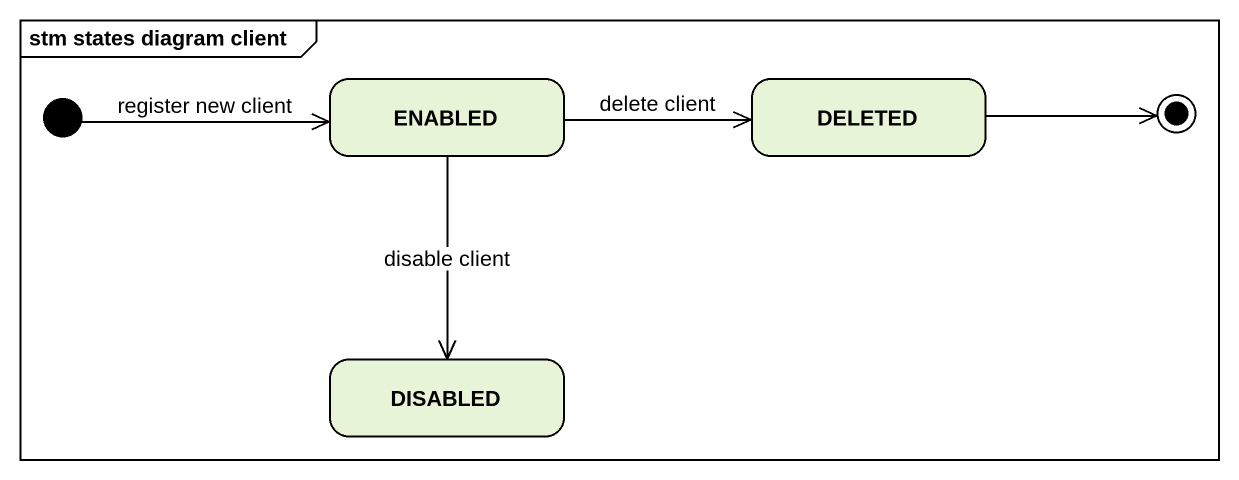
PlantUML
@startuml
mainframe stm states diagram client
hide empty description
state ENABLED
state DELETED
state DISABLED
[*] -right-> ENABLED : register new client
ENABLED -right-> DELETED : delete client
ENABLED --> DISABLED : disable client
DELETED -right-> [*]
@enduml
